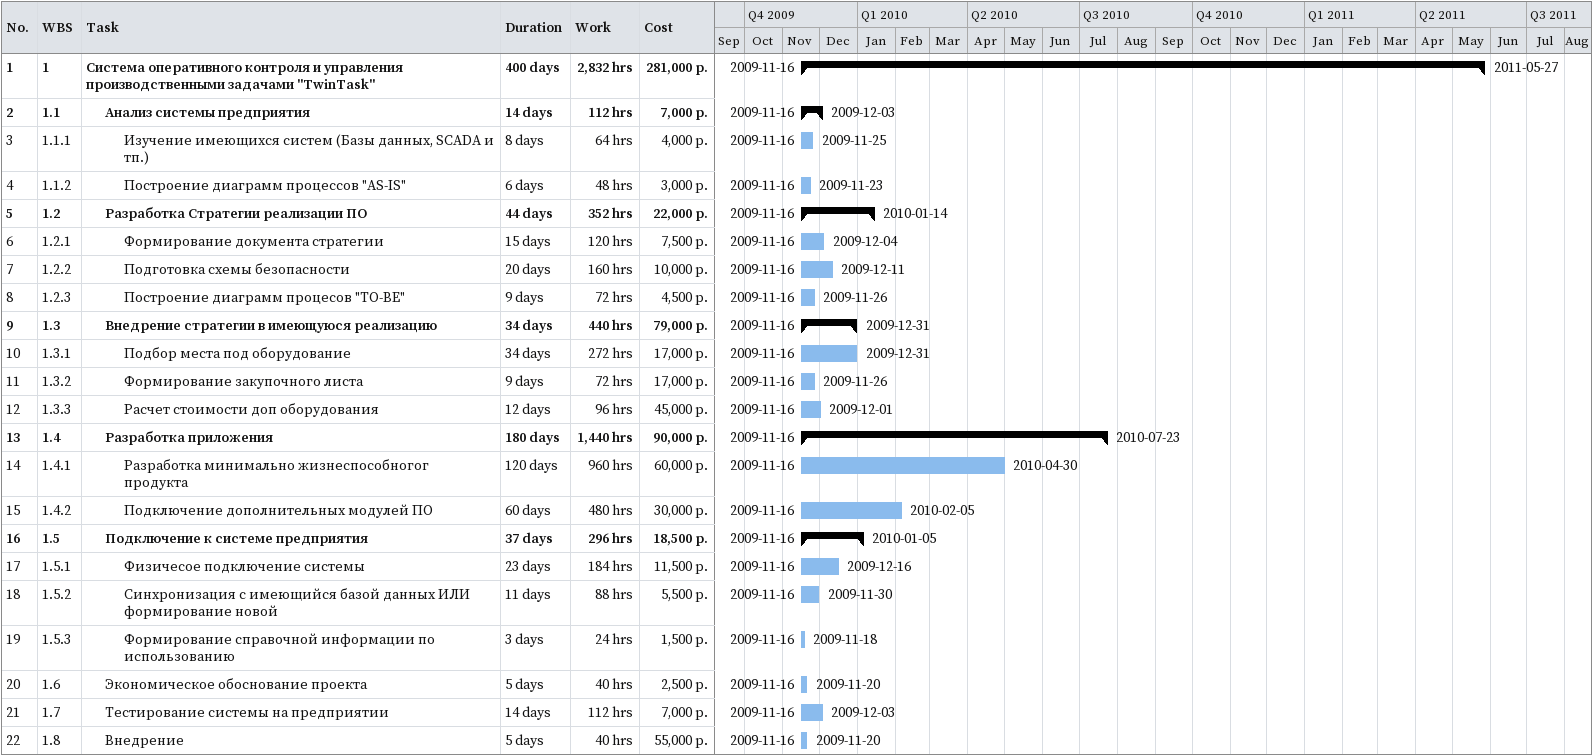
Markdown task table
| ID | WBS | Task | Duration | Start | Finish | Work (h) | Cost (р.) |
|---|---|---|---|---|---|---|---|
| 1 | 1 | **Система оперативного контроля и управления производственными задачами "TwinTask"** | 400d | 2009-11-16 | 2011-05-27 | 2832 | 281000 |
| 2 | 1.1 | **Анализ системы предприятия** | 14d | 2009-11-16 | 2009-12-03 | 112 | 7000 |
| 3 | 1.1.1 | Изучение имеющихся систем (Базы данных, SCADA и тп.) | 8d | 2009-11-16 | 2009-11-25 | 64 | 4000 |
| 4 | 1.1.2 | Построение диаграмм процессов "AS-IS" | 6d | 2009-11-16 | 2009-11-23 | 48 | 3000 |
| 5 | 1.2 | **Разработка Стратегии реализации ПО** | 44d | 2009-11-16 | 2010-01-14 | 352 | 22000 |
| 6 | 1.2.1 | Формирование документа стратегии | 15d | 2009-11-16 | 2009-12-04 | 120 | 7500 |
| 7 | 1.2.2 | Подготовка схемы безопасности | 20d | 2009-11-16 | 2009-12-11 | 160 | 10000 |
| 8 | 1.2.3 | Построение диаграмм процесов "TO-BE" | 9d | 2009-11-16 | 2009-11-26 | 72 | 4500 |
| 9 | 1.3 | **Внедрение стратегии в имеющуюся реализацию** | 34d | 2009-11-16 | 2009-12-31 | 440 | 79000 |
| 10 | 1.3.1 | Подбор места под оборудование | 34d | 2009-11-16 | 2009-12-31 | 272 | 17000 |
| 11 | 1.3.2 | Формирование закупочного листа | 9d | 2009-11-16 | 2009-11-26 | 72 | 17000 |
| 12 | 1.3.3 | Расчет стоимости доп оборудования | 12d | 2009-11-16 | 2009-12-01 | 96 | 45000 |
| 13 | 1.4 | **Разработка приложения** | 180d | 2009-11-16 | 2010-07-23 | 1440 | 90000 |
| 14 | 1.4.1 | Разработка минимально жизнеспособногог продукта | 120d | 2009-11-16 | 2010-04-30 | 960 | 60000 |
| 15 | 1.4.2 | Подключение дополнительных модулей ПО | 60d | 2009-11-16 | 2010-02-05 | 480 | 30000 |
| 16 | 1.5 | **Подключение к системе предприятия** | 37d | 2009-11-16 | 2010-01-05 | 296 | 18500 |
| 17 | 1.5.1 | Физичесое подключение системы | 23d | 2009-11-16 | 2009-12-16 | 184 | 11500 |
| 18 | 1.5.2 | Синхронизация с имеющийся базой данных ИЛИ формирование новой | 11d | 2009-11-16 | 2009-11-30 | 88 | 5500 |
| 19 | 1.5.3 | Формирование справочной информации по использованию | 3d | 2009-11-16 | 2009-11-18 | 24 | 1500 |
| 20 | 1.6 | Экономическое обоснование проекта | 5d | 2009-11-16 | 2009-11-20 | 40 | 2500 |
| 21 | 1.7 | Тестирование системы на предприятии | 14d | 2009-11-16 | 2009-12-03 | 112 | 7000 |
| 22 | 1.8 | Внедрение | 5d | 2009-11-16 | 2009-11-20 | 40 | 55000 |
